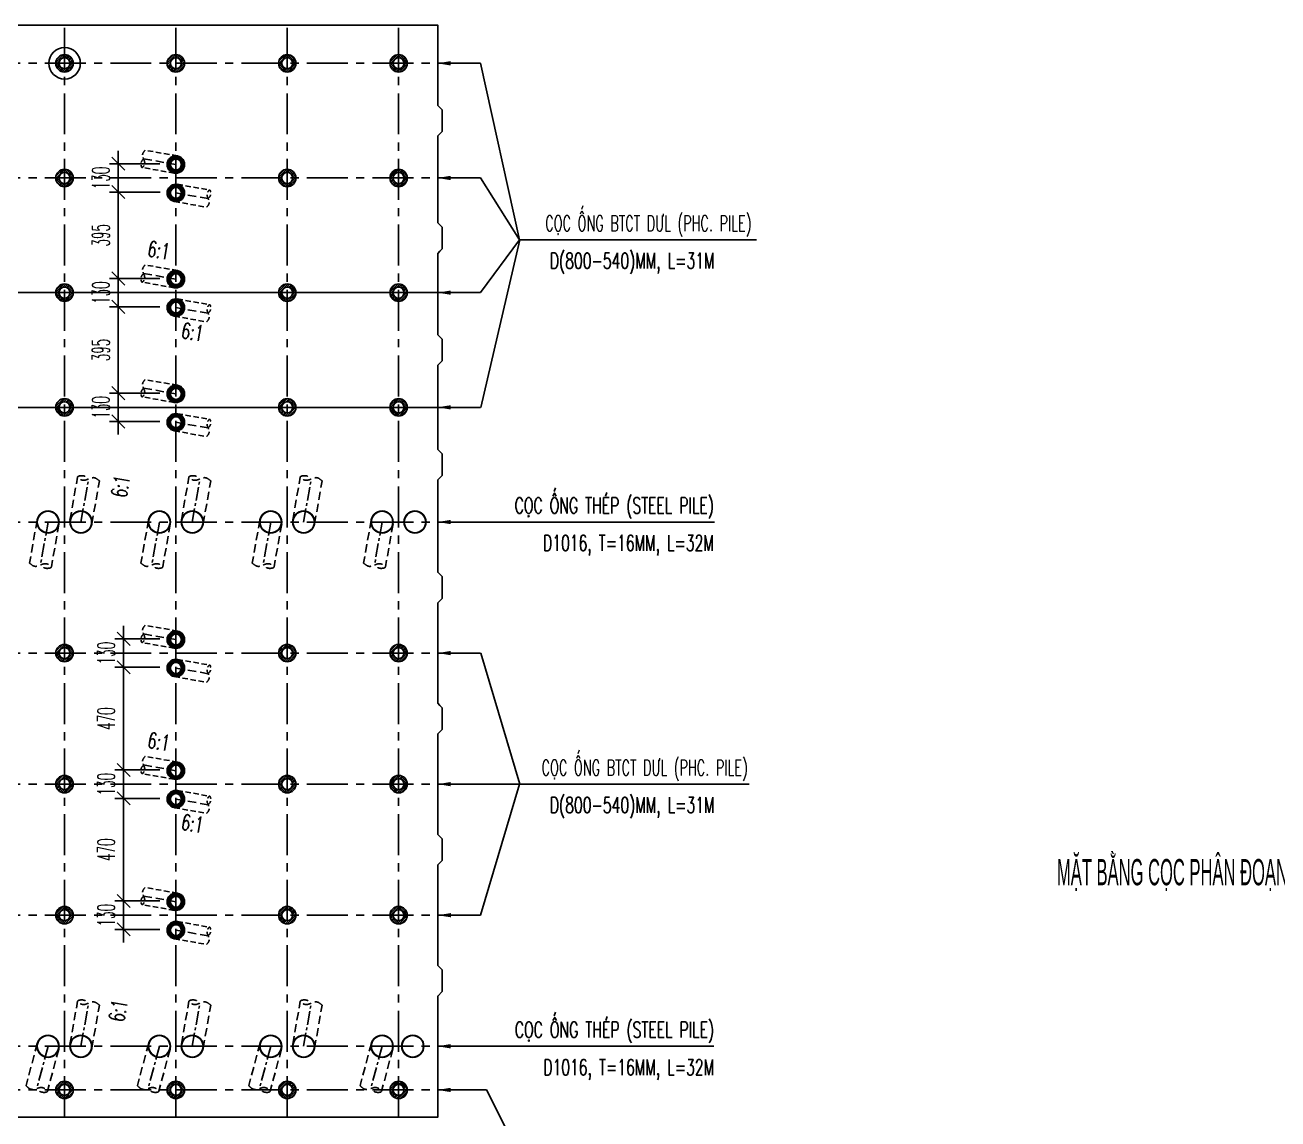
# Model space of a CAD drawing. Extents: x -687 to 941179, y -259 to 135874.
# Drawn here: x 833178 to 838916, y 112253 to 117261 of the extents above; entities that cross this region are included whole.
import ezdxf
from ezdxf.enums import TextEntityAlignment as Align

# ---------------------------------------------------------------- set-up
doc = ezdxf.new("R2010")
doc.units = 0
doc.header["$MEASUREMENT"] = 0
doc.header["$PDMODE"] = 3
doc.linetypes.add('CENTER', pattern=[2, 1.25, -0.25, 0.25, -0.25])
doc.linetypes.add('HIDDEN', pattern=[0.375, 0.25, -0.125])
doc.layers.get('0').update_dxf_attribs({"color": 6, "linetype": 'CONTINUOUS'})
doc.layers.get('DEFPOINTS').update_dxf_attribs({"linetype": 'CONTINUOUS'})
for name, color, linetype in [('Coc', 6, 'CONTINUOUS'), ('Hatch', 8, 'CONTINUOUS'), ('Khung', 1, 'CONTINUOUS'), ('Kich thuoc', 2, 'CONTINUOUS'), ('Net vang', 2, 'CONTINUOUS'), ('Text', 4, 'CONTINUOUS'), ('Tim', 8, 'CENTER')]:
    doc.layers.add(name, color=color, linetype=linetype)
doc.styles.add('CMB-2', font='Vhavanb.ttf', dxfattribs={"width": 1.5, "height": 2})
doc.styles.add('Kichthuoc', font='romans.shx', dxfattribs={"width": 0.5})
doc.styles.get("Standard").update_dxf_attribs({"font": 'vnsimpleh.shx', "width": 0.65})
doc.dimstyles.new('Dim 400', dxfattribs={"dimscale": 400, "dimtxt": 0.2, "dimasz": 0.15, "dimexe": 0.1, "dimexo": 0.2, "dimgap": 0.1, "dimtad": 1, "dimdec": 0, "dimlfac": -1, "dimzin": 0, "dimdsep": 46, "dimtxsty": 'Kichthuoc', "dimblk": 'OBLIQUE', "dimcen": 0.1, "dimdle": 0.1, "dimclrd": 2, "dimclre": 2, "dimclrt": 4, "dimadec": 0, "dimazin": 0, "dimtfac": 1, "dimtdec": 0, "dimtix": 1, "dimtmove": 2, "dimatfit": 3, "dimfxl": 1, "dimtolj": 1, "dimtzin": 0, "dimarcsym": 0})
doc.dimstyles.new('Le 400', dxfattribs={"dimscale": 400, "dimtxt": 0.2, "dimasz": 0.15, "dimexe": 0.1, "dimexo": 0.2, "dimgap": 0.1, "dimtad": 1, "dimdec": 0, "dimzin": 0, "dimdsep": 46, "dimtxsty": 'Kichthuoc', "dimblk": 'ARCHTICK', "dimcen": 0, "dimdle": 0.1, "dimclrd": 4, "dimclre": 4, "dimclrt": 256, "dimadec": 0, "dimazin": 0, "dimtfac": 1, "dimtdec": 0, "dimtix": 1, "dimtmove": 2, "dimatfit": 3, "dimfxl": 1, "dimtolj": 1, "dimtzin": 0, "dimarcsym": 0})

# ---------------------------------------------------------------- blocks, each defined once
blk = doc.blocks.new('Coc ong D800')
at = {"layer": 'Hatch'}
h = blk.add_hatch(dxfattribs=at)
h.set_pattern_fill('ANSI31', color=256, scale=50, style=0)
h.set_pattern_definition([(45, (-821332.725, -122845.077), (-4.419417382, 4.419417382), [])])
h.paths.add_polyline_path([(-40, 0, 1), (40, 0, 1)])
h.paths.add_polyline_path([(25, 0, -1), (-25, 0, -1)], flags=16)
at = {"layer": 'Coc'}
blk.add_circle((0, 0), 40, dxfattribs=at)
at = {"layer": 'Net vang'}
blk.add_circle((0, 0), 25, dxfattribs=at)
blk = doc.blocks.new('_Oblique')
at = {"color": 0, "linetype": 'ByBlock', "lineweight": -2}
blk.add_line((-0.5, -0.5), (0.5, 0.5), dxfattribs=at)
blk = doc.blocks.new('*D36')
at = {"layer": 'DEFPOINTS', "color": 0}
for p in [(834889.2, 112261.1), (835068.2, 112261.1), (835068.2, 111861.1)]:
    blk.add_point(p, dxfattribs=at)
at = {"layer": 'Kich thuoc', "color": 2, "lineweight": -2}
for p, q in [((834889.2, 112181.1), (834889.2, 111821.1)), ((835068.2, 112181.1), (835068.2, 111821.1)), ((834849.2, 111861.1), (835108.2, 111861.1))]:
    blk.add_line(p, q, dxfattribs=at)
at = {"layer": 'Kich thuoc', "color": 2, "lineweight": -2, "xscale": 60, "yscale": 60, "zscale": 60, "rotation": 180}
blk.add_blockref('_Oblique', (834889.2, 111861.1), dxfattribs=at)
at = {"layer": 'Kich thuoc', "color": 2, "lineweight": -2, "xscale": 60, "yscale": 60, "zscale": 60}
blk.add_blockref('_Oblique', (835068.2, 111861.1), dxfattribs=at)
at = {"layer": 'Kich thuoc', "color": 4, "insert": (834978.7, 111941.1), "char_height": 80, "attachment_point": 5, "style": 'Kichthuoc'}
blk.add_mtext('\\A1;179', dxfattribs=at)
blk = doc.blocks.new('*D35')
at = {"layer": 'DEFPOINTS', "color": 0}
for p in [(834379.2, 112261.1), (834889.2, 112261.1), (834889.2, 111861.1)]:
    blk.add_point(p, dxfattribs=at)
at = {"layer": 'Kich thuoc', "color": 2, "lineweight": -2}
for p, q in [((834379.2, 112181.1), (834379.2, 111821.1)), ((834889.2, 112181.1), (834889.2, 111821.1)), ((834339.2, 111861.1), (834929.2, 111861.1))]:
    blk.add_line(p, q, dxfattribs=at)
at = {"layer": 'Kich thuoc', "color": 2, "lineweight": -2, "xscale": 60, "yscale": 60, "zscale": 60, "rotation": 180}
blk.add_blockref('_Oblique', (834379.2, 111861.1), dxfattribs=at)
at = {"layer": 'Kich thuoc', "color": 2, "lineweight": -2, "xscale": 60, "yscale": 60, "zscale": 60}
blk.add_blockref('_Oblique', (834889.2, 111861.1), dxfattribs=at)
at = {"layer": 'Kich thuoc', "color": 4, "insert": (834634.2, 111941.1), "char_height": 80, "attachment_point": 5, "style": 'Kichthuoc'}
blk.add_mtext('\\A1;510', dxfattribs=at)
blk = doc.blocks.new('*D34')
at = {"layer": 'DEFPOINTS', "color": 0}
for p in [(833869.2, 112261.1), (834379.2, 112261.1), (834379.2, 111861.1)]:
    blk.add_point(p, dxfattribs=at)
at = {"layer": 'Kich thuoc', "color": 2, "lineweight": -2}
for p, q in [((833869.2, 112181.1), (833869.2, 111821.1)), ((834379.2, 112181.1), (834379.2, 111821.1)), ((833829.2, 111861.1), (834419.2, 111861.1))]:
    blk.add_line(p, q, dxfattribs=at)
at = {"layer": 'Kich thuoc', "color": 2, "lineweight": -2, "xscale": 60, "yscale": 60, "zscale": 60, "rotation": 180}
blk.add_blockref('_Oblique', (833869.2, 111861.1), dxfattribs=at)
at = {"layer": 'Kich thuoc', "color": 2, "lineweight": -2, "xscale": 60, "yscale": 60, "zscale": 60}
blk.add_blockref('_Oblique', (834379.2, 111861.1), dxfattribs=at)
at = {"layer": 'Kich thuoc', "color": 4, "insert": (834124.2, 111941.1), "char_height": 80, "attachment_point": 5, "style": 'Kichthuoc'}
blk.add_mtext('\\A1;510', dxfattribs=at)
blk = doc.blocks.new('*D33')
at = {"layer": 'DEFPOINTS', "color": 0}
for p in [(833359.2, 112261.1), (833869.2, 112261.1), (833869.2, 111861.1)]:
    blk.add_point(p, dxfattribs=at)
at = {"layer": 'Kich thuoc', "color": 2, "lineweight": -2}
for p, q in [((833359.2, 112181.1), (833359.2, 111821.1)), ((833869.2, 112181.1), (833869.2, 111821.1)), ((833319.2, 111861.1), (833909.2, 111861.1))]:
    blk.add_line(p, q, dxfattribs=at)
at = {"layer": 'Kich thuoc', "color": 2, "lineweight": -2, "xscale": 60, "yscale": 60, "zscale": 60, "rotation": 180}
blk.add_blockref('_Oblique', (833359.2, 111861.1), dxfattribs=at)
at = {"layer": 'Kich thuoc', "color": 2, "lineweight": -2, "xscale": 60, "yscale": 60, "zscale": 60}
blk.add_blockref('_Oblique', (833869.2, 111861.1), dxfattribs=at)
at = {"layer": 'Kich thuoc', "color": 4, "insert": (833614.2, 111941.1), "char_height": 80, "attachment_point": 5, "style": 'Kichthuoc'}
blk.add_mtext('\\A1;510', dxfattribs=at)
blk = doc.blocks.new('*D32')
at = {"layer": 'DEFPOINTS', "color": 0}
for p in [(832849.2, 112261.1), (833359.2, 112261.1), (833359.2, 111861.1)]:
    blk.add_point(p, dxfattribs=at)
at = {"layer": 'Kich thuoc', "color": 2, "lineweight": -2}
for p, q in [((832849.2, 112181.1), (832849.2, 111821.1)), ((833359.2, 112181.1), (833359.2, 111821.1)), ((832809.2, 111861.1), (833399.2, 111861.1))]:
    blk.add_line(p, q, dxfattribs=at)
at = {"layer": 'Kich thuoc', "color": 2, "lineweight": -2, "xscale": 60, "yscale": 60, "zscale": 60, "rotation": 180}
blk.add_blockref('_Oblique', (832849.2, 111861.1), dxfattribs=at)
at = {"layer": 'Kich thuoc', "color": 2, "lineweight": -2, "xscale": 60, "yscale": 60, "zscale": 60}
blk.add_blockref('_Oblique', (833359.2, 111861.1), dxfattribs=at)
at = {"layer": 'Kich thuoc', "color": 4, "insert": (833104.2, 111941.1), "char_height": 80, "attachment_point": 5, "style": 'Kichthuoc'}
blk.add_mtext('\\A1;510', dxfattribs=at)
blk = doc.blocks.new('*D31')
at = {"layer": 'DEFPOINTS', "color": 0}
for p in [(827570.2, 112261.1), (835068.2, 112261.1), (835068.2, 111611.1)]:
    blk.add_point(p, dxfattribs=at)
at = {"layer": 'Kich thuoc', "color": 2, "lineweight": -2}
for p, q in [((827570.2, 112181.1), (827570.2, 111571.1)), ((835068.2, 112181.1), (835068.2, 111571.1)), ((827530.2, 111611.1), (835108.2, 111611.1))]:
    blk.add_line(p, q, dxfattribs=at)
at = {"layer": 'Kich thuoc', "color": 2, "lineweight": -2, "xscale": 60, "yscale": 60, "zscale": 60, "rotation": 180}
blk.add_blockref('_Oblique', (827570.2, 111611.1), dxfattribs=at)
at = {"layer": 'Kich thuoc', "color": 2, "lineweight": -2, "xscale": 60, "yscale": 60, "zscale": 60}
blk.add_blockref('_Oblique', (835068.2, 111611.1), dxfattribs=at)
at = {"layer": 'Kich thuoc', "color": 4, "insert": (831319.2, 111691.1), "char_height": 80, "attachment_point": 5, "style": 'Kichthuoc'}
blk.add_mtext('\\A1;7498', dxfattribs=at)
blk = doc.blocks.new('_ArchTick')
at = {"color": 0, "linetype": 'ByBlock', "const_width": 0.15}
blk.add_lwpolyline([(-0.5, -0.5), (0.5, 0.5)], dxfattribs=at)
blk = doc.blocks.new('Coc thep D1000 xien')
at = {"layer": 'Coc', "color": 181, "linetype": 'HIDDEN', "ltscale": 150}
for p, q in [((-50, 8.8), (-84.8, -188.1)), ((50, -8.8), (15.3, -205.8))]:
    blk.add_line(p, q, dxfattribs=at)
at = {"layer": 'Coc'}
blk.add_circle((0, 0), 50.8, dxfattribs=at)
at = {"layer": 'Coc', "color": 7}
blk.add_circle((0, 0), 49.2, dxfattribs=at)
at = {"layer": 'Coc', "color": 181, "linetype": 'HIDDEN', "ltscale": 150}
blk.add_open_spline([(-84.8, -188.1), (-77.3, -194.7), (-62.4, -207.7), (-33.2, -197.3), (-10.4, -185.6), (29.2, -208.2), (-15.5, -216), (-27.9, -203.4), (-34.2, -197)], degree=3, knots=[0, 0, 0, 0, 27.628937, 55.257873, 82.88681, 109.579338, 136.271866, 163.900803, 163.900803, 163.900803, 163.900803], dxfattribs=at)
at = {"layer": 'Tim', "ltscale": 50}
blk.add_line((0, 0), (-34.7, -197), dxfattribs=at)
blk = doc.blocks.new('*D674')
at = {"layer": 'DEFPOINTS', "color": 0}
for p in [(833875.5, 116626.1), (833605.4, 116496.4), (833877.2, 116496.4)]:
    blk.add_point(p, dxfattribs=at)
at = {"layer": 'Kich thuoc', "color": 2, "lineweight": -2}
for p, q in [((833605.4, 116626.1), (833605.4, 116686.1)), ((833795.5, 116626.1), (833565.4, 116626.1)), ((833605.4, 116626.1), (833605.4, 116496.4)), ((833797.2, 116496.4), (833565.4, 116496.4)), ((833605.4, 116496.4), (833605.4, 116436.4))]:
    blk.add_line(p, q, dxfattribs=at)
at = {"layer": 'Kich thuoc', "color": 2, "lineweight": -2, "xscale": 60, "yscale": 60, "zscale": 60}
for p, rotation in [((833605.4, 116626.1), 270), ((833605.4, 116496.4), 90)]:
    blk.add_blockref('_Oblique', p, dxfattribs=dict(at, rotation=rotation))
at = {"layer": 'Kich thuoc', "color": 4, "insert": (833525.4, 116561.3), "char_height": 80, "attachment_point": 5, "rotation": 90, "style": 'Kichthuoc'}
blk.add_mtext('\\A1;130', dxfattribs=at)
blk = doc.blocks.new('*D675')
at = {"layer": 'DEFPOINTS', "color": 0}
for p in [(833877.2, 116496.4), (833605.4, 116101.1), (833875.5, 116101.1)]:
    blk.add_point(p, dxfattribs=at)
at = {"layer": 'Kich thuoc', "color": 2, "lineweight": -2}
for p, q in [((833797.2, 116496.4), (833565.4, 116496.4)), ((833605.4, 116536.4), (833605.4, 116061.1)), ((833795.5, 116101.1), (833565.4, 116101.1))]:
    blk.add_line(p, q, dxfattribs=at)
at = {"layer": 'Kich thuoc', "color": 2, "lineweight": -2, "xscale": 60, "yscale": 60, "zscale": 60}
for p, rotation in [((833605.4, 116496.4), 90), ((833605.4, 116101.1), 270)]:
    blk.add_blockref('_Oblique', p, dxfattribs=dict(at, rotation=rotation))
at = {"layer": 'Kich thuoc', "color": 4, "insert": (833525.4, 116298.8), "char_height": 80, "attachment_point": 5, "rotation": 90, "style": 'Kichthuoc'}
blk.add_mtext('\\A1;395', dxfattribs=at)
blk = doc.blocks.new('*D676')
at = {"layer": 'DEFPOINTS', "color": 0}
for p in [(833875.5, 116101.1), (833605.4, 115971.1), (833875.5, 115971.1)]:
    blk.add_point(p, dxfattribs=at)
at = {"layer": 'Kich thuoc', "color": 2, "lineweight": -2}
for p, q in [((833605.4, 116101.1), (833605.4, 116161.1)), ((833795.5, 116101.1), (833565.4, 116101.1)), ((833605.4, 116101.1), (833605.4, 115971.1)), ((833795.5, 115971.1), (833565.4, 115971.1)), ((833605.4, 115971.1), (833605.4, 115911.1))]:
    blk.add_line(p, q, dxfattribs=at)
at = {"layer": 'Kich thuoc', "color": 2, "lineweight": -2, "xscale": 60, "yscale": 60, "zscale": 60}
for p, rotation in [((833605.4, 116101.1), 270), ((833605.4, 115971.1), 90)]:
    blk.add_blockref('_Oblique', p, dxfattribs=dict(at, rotation=rotation))
at = {"layer": 'Kich thuoc', "color": 4, "insert": (833525.4, 116036.1), "char_height": 80, "attachment_point": 5, "rotation": 90, "style": 'Kichthuoc'}
blk.add_mtext('\\A1;130', dxfattribs=at)
blk = doc.blocks.new('*D677')
at = {"layer": 'DEFPOINTS', "color": 0}
for p in [(833875.5, 115971.1), (833605.4, 115576.1), (833875.5, 115576.1)]:
    blk.add_point(p, dxfattribs=at)
at = {"layer": 'Kich thuoc', "color": 2, "lineweight": -2}
for p, q in [((833795.5, 115971.1), (833565.4, 115971.1)), ((833605.4, 116011.1), (833605.4, 115536.1)), ((833795.5, 115576.1), (833565.4, 115576.1))]:
    blk.add_line(p, q, dxfattribs=at)
at = {"layer": 'Kich thuoc', "color": 2, "lineweight": -2, "xscale": 60, "yscale": 60, "zscale": 60}
for p, rotation in [((833605.4, 115971.1), 90), ((833605.4, 115576.1), 270)]:
    blk.add_blockref('_Oblique', p, dxfattribs=dict(at, rotation=rotation))
at = {"layer": 'Kich thuoc', "color": 4, "insert": (833525.4, 115773.6), "char_height": 80, "attachment_point": 5, "rotation": 90, "style": 'Kichthuoc'}
blk.add_mtext('\\A1;395', dxfattribs=at)
blk = doc.blocks.new('*D678')
at = {"layer": 'DEFPOINTS', "color": 0}
for p in [(833875.5, 115576.1), (833605.4, 115446.1), (833875.5, 115446.1)]:
    blk.add_point(p, dxfattribs=at)
at = {"layer": 'Kich thuoc', "color": 2, "lineweight": -2}
for p, q in [((833605.4, 115576.1), (833605.4, 115636.1)), ((833795.5, 115576.1), (833565.4, 115576.1)), ((833605.4, 115576.1), (833605.4, 115446.1)), ((833795.5, 115446.1), (833565.4, 115446.1)), ((833605.4, 115446.1), (833605.4, 115386.1))]:
    blk.add_line(p, q, dxfattribs=at)
at = {"layer": 'Kich thuoc', "color": 2, "lineweight": -2, "xscale": 60, "yscale": 60, "zscale": 60}
for p, rotation in [((833605.4, 115576.1), 270), ((833605.4, 115446.1), 90)]:
    blk.add_blockref('_Oblique', p, dxfattribs=dict(at, rotation=rotation))
at = {"layer": 'Kich thuoc', "color": 4, "insert": (833525.4, 115511.1), "char_height": 80, "attachment_point": 5, "rotation": 90, "style": 'Kichthuoc'}
blk.add_mtext('\\A1;130', dxfattribs=at)
blk = doc.blocks.new('*D679')
at = {"layer": 'DEFPOINTS', "color": 0}
for p in [(833875.5, 114451.1), (833629.9, 114321.1), (833875.5, 114321.1)]:
    blk.add_point(p, dxfattribs=at)
at = {"layer": 'Kich thuoc', "color": 2, "lineweight": -2}
for p, q in [((833629.9, 114451.1), (833629.9, 114511.1)), ((833795.5, 114451.1), (833589.9, 114451.1)), ((833629.9, 114451.1), (833629.9, 114321.1)), ((833795.5, 114321.1), (833589.9, 114321.1)), ((833629.9, 114321.1), (833629.9, 114261.1))]:
    blk.add_line(p, q, dxfattribs=at)
at = {"layer": 'Kich thuoc', "color": 2, "lineweight": -2, "xscale": 60, "yscale": 60, "zscale": 60}
for p, rotation in [((833629.9, 114451.1), 270), ((833629.9, 114321.1), 90)]:
    blk.add_blockref('_Oblique', p, dxfattribs=dict(at, rotation=rotation))
at = {"layer": 'Kich thuoc', "color": 4, "insert": (833549.9, 114386.1), "char_height": 80, "attachment_point": 5, "rotation": 90, "style": 'Kichthuoc'}
blk.add_mtext('\\A1;130', dxfattribs=at)
blk = doc.blocks.new('*D680')
at = {"layer": 'DEFPOINTS', "color": 0}
for p in [(833875.5, 114321.1), (833629.9, 113851.1), (833875.5, 113851.1)]:
    blk.add_point(p, dxfattribs=at)
at = {"layer": 'Kich thuoc', "color": 2, "lineweight": -2}
for p, q in [((833629.9, 114361.1), (833629.9, 113811.1)), ((833795.5, 114321.1), (833589.9, 114321.1)), ((833795.5, 113851.1), (833589.9, 113851.1))]:
    blk.add_line(p, q, dxfattribs=at)
at = {"layer": 'Kich thuoc', "color": 2, "lineweight": -2, "xscale": 60, "yscale": 60, "zscale": 60}
for p, rotation in [((833629.9, 114321.1), 90), ((833629.9, 113851.1), 270)]:
    blk.add_blockref('_Oblique', p, dxfattribs=dict(at, rotation=rotation))
at = {"layer": 'Kich thuoc', "color": 4, "insert": (833549.9, 114086.1), "char_height": 80, "attachment_point": 5, "rotation": 90, "style": 'Kichthuoc'}
blk.add_mtext('\\A1;470', dxfattribs=at)
blk = doc.blocks.new('*D681')
at = {"layer": 'DEFPOINTS', "color": 0}
for p in [(833875.5, 113851.1), (833629.9, 113721.1), (833875.5, 113721.1)]:
    blk.add_point(p, dxfattribs=at)
at = {"layer": 'Kich thuoc', "color": 2, "lineweight": -2}
for p, q in [((833629.9, 113851.1), (833629.9, 113911.1)), ((833795.5, 113851.1), (833589.9, 113851.1)), ((833629.9, 113851.1), (833629.9, 113721.1)), ((833795.5, 113721.1), (833589.9, 113721.1)), ((833629.9, 113721.1), (833629.9, 113661.1))]:
    blk.add_line(p, q, dxfattribs=at)
at = {"layer": 'Kich thuoc', "color": 2, "lineweight": -2, "xscale": 60, "yscale": 60, "zscale": 60}
for p, rotation in [((833629.9, 113851.1), 270), ((833629.9, 113721.1), 90)]:
    blk.add_blockref('_Oblique', p, dxfattribs=dict(at, rotation=rotation))
at = {"layer": 'Kich thuoc', "color": 4, "insert": (833549.9, 113786.1), "char_height": 80, "attachment_point": 5, "rotation": 90, "style": 'Kichthuoc'}
blk.add_mtext('\\A1;130', dxfattribs=at)
blk = doc.blocks.new('*D682')
at = {"layer": 'DEFPOINTS', "color": 0}
for p in [(833875.5, 113721.1), (833629.9, 113251.1), (833875.5, 113251.1)]:
    blk.add_point(p, dxfattribs=at)
at = {"layer": 'Kich thuoc', "color": 2, "lineweight": -2}
for p, q in [((833629.9, 113761.1), (833629.9, 113211.1)), ((833795.5, 113721.1), (833589.9, 113721.1)), ((833795.5, 113251.1), (833589.9, 113251.1))]:
    blk.add_line(p, q, dxfattribs=at)
at = {"layer": 'Kich thuoc', "color": 2, "lineweight": -2, "xscale": 60, "yscale": 60, "zscale": 60}
for p, rotation in [((833629.9, 113721.1), 90), ((833629.9, 113251.1), 270)]:
    blk.add_blockref('_Oblique', p, dxfattribs=dict(at, rotation=rotation))
at = {"layer": 'Kich thuoc', "color": 4, "insert": (833549.9, 113486.1), "char_height": 80, "attachment_point": 5, "rotation": 90, "style": 'Kichthuoc'}
blk.add_mtext('\\A1;470', dxfattribs=at)
blk = doc.blocks.new('*D683')
at = {"layer": 'DEFPOINTS', "color": 0}
for p in [(833875.5, 113251.1), (833629.9, 113121.1), (833875.5, 113121.1)]:
    blk.add_point(p, dxfattribs=at)
at = {"layer": 'Kich thuoc', "color": 2, "lineweight": -2}
for p, q in [((833629.9, 113251.1), (833629.9, 113311.1)), ((833795.5, 113251.1), (833589.9, 113251.1)), ((833629.9, 113251.1), (833629.9, 113121.1)), ((833795.5, 113121.1), (833589.9, 113121.1)), ((833629.9, 113121.1), (833629.9, 113061.1))]:
    blk.add_line(p, q, dxfattribs=at)
at = {"layer": 'Kich thuoc', "color": 2, "lineweight": -2, "xscale": 60, "yscale": 60, "zscale": 60}
for p, rotation in [((833629.9, 113251.1), 270), ((833629.9, 113121.1), 90)]:
    blk.add_blockref('_Oblique', p, dxfattribs=dict(at, rotation=rotation))
at = {"layer": 'Kich thuoc', "color": 4, "insert": (833549.9, 113186.1), "char_height": 80, "attachment_point": 5, "rotation": 90, "style": 'Kichthuoc'}
blk.add_mtext('\\A1;130', dxfattribs=at)
blk = doc.blocks.new('Coc ong D800 xien')
at = {"layer": 'Coc', "color": 181, "linetype": 'HIDDEN', "ltscale": 100}
for p, q in [((-40, 0), (-40, -150)), ((40, 0), (40, -150))]:
    blk.add_line(p, q, dxfattribs=at)
blk.add_open_spline([(-40, -150), (-33.3, -154), (-20, -162.1), (1.2, -150), (17.3, -137.9), (51.1, -150), (17.5, -162.1), (6.2, -154.1), (0.4, -150)], degree=3, knots=[0, 0, 0, 0, 21.755068, 43.510137, 65.265205, 86.282944, 107.300682, 129.055751, 129.055751, 129.055751, 129.055751], dxfattribs=at)
at = {"layer": 'Tim', "linetype": 'HIDDEN', "ltscale": 150}
blk.add_line((0, 0), (0, -150), dxfattribs=at)
at = {"layer": 'Coc'}
blk.add_blockref('Coc ong D800', (0, 0), dxfattribs=at)

msp = doc.modelspace()

# ---------------------------------------------------------------- linework, layer by layer
at = {"layer": 'Coc'}
for centre in [(834964.2, 114986.1), (834964.2, 114986.1), (834954.2, 112586.1)]:
    msp.add_circle(centre, 50.8, dxfattribs=at)
at = {"layer": 'Khung'}
msp.add_lwpolyline([(827570.2, 117261.1), (835068.2, 117261.1), (835068.2, 116893.6), (835088.2, 116873.6), (835088.2, 116773.6), (835068.2, 116753.6), (835068.2, 116356.1), (835078.2, 116346.1), (835088.2, 116336.1), (835088.2, 116236.1), (835078.2, 116226.1), (835068.2, 116216.1), (835068.2, 115843.6), (835088.2, 115823.6), (835088.2, 115723.6), (835068.2, 115703.6), (835068.2, 115318.6), (835078.2, 115308.6), (835088.2, 115298.6), (835088.2, 115198.6), (835078.2, 115188.6), (835068.2, 115178.6), (835068.2, 114756.1), (835088.2, 114736.1), (835088.2, 114636.1), (835068.2, 114616.1), (835068.2, 114156.1), (835078.2, 114146.1), (835088.2, 114136.1), (835088.2, 114036.1), (835078.2, 114026.1), (835068.2, 114016.1), (835068.2, 113556.1), (835088.2, 113536.1), (835088.2, 113436.1), (835068.2, 113416.1), (835068.2, 113356.1), (835068.2, 113356.1), (835068.2, 113356.1), (835068.2, 113256.1), (835068.2, 113216.1), (835068.2, 113216.1), (835068.2, 112956.1), (835088.2, 112936.1), (835088.2, 112836.1), (835068.2, 112816.1), (835068.2, 112261.1), (827570.2, 112261.1)], dxfattribs=at)
at = {"layer": 'Kich thuoc'}
msp.add_line((835443.1, 116278), (836527.9, 116278), dxfattribs=at)
at = {"layer": 'Net vang'}
for p, q in [((835265.8, 115511.1), (835444.1, 116278)), ((835265.8, 114386.1), (835444.1, 113786.1)), ((835265.8, 113786.1), (835444.1, 113786.1))]:
    msp.add_line(p, q, dxfattribs=at)
for centre, radius in [((833359.7, 117086.1), 71.9), ((834964.2, 114986.1), 49.2), ((834954.2, 112586.1), 49.2)]:
    msp.add_circle(centre, radius, dxfattribs=at)
at = {"layer": 'Tim', "ltscale": 150}
for p, q in [((833359.2, 112261.1), (833359.2, 117261.1)), ((833869.2, 112261.1), (833869.2, 117261.1)), ((834379.2, 112261.1), (834379.2, 117261.1)), ((834889.2, 112261.1), (834889.2, 117261.1)), ((827569.2, 117086.1), (835068.2, 117086.1)), ((827569.2, 116561.1), (835068.2, 116561.1)), ((835068.2, 116036.1), (827569.2, 116036.1)), ((827569.2, 116036.1), (835068.2, 116036.1)), ((835068.2, 115511.1), (827569.2, 115511.1)), ((827569.2, 115511.1), (835068.2, 115511.1)), ((827569.2, 114986.1), (835068.2, 114986.1)), ((827569.2, 114986.1), (835069.2, 114986.1)), ((827569.2, 114386.1), (835068.2, 114386.1)), ((827569.2, 113786.1), (835068.2, 113786.1)), ((827569.2, 113186.1), (835068.2, 113186.1)), ((827569.2, 112586.1), (835068.2, 112586.1)), ((827569.2, 112386.1), (835069.2, 112386.1))]:
    msp.add_line(p, q, dxfattribs=at)

# ---------------------------------------------------------------- block references
at = {"layer": 'Coc'}
for name, p in [('Coc ong D800', (833359.2, 117086.1)), ('Coc ong D800', (833869.2, 117086.1)), ('Coc ong D800', (834379.2, 117086.1)), ('Coc ong D800', (834889.2, 117086.1)), ('Coc ong D800', (833359.2, 116561.1)), ('Coc ong D800', (834379.2, 116561.1)), ('Coc ong D800', (834889.2, 116561.1)), ('Coc ong D800', (833359.2, 116036.1)), ('Coc ong D800', (834379.2, 116036.1)), ('Coc ong D800', (834889.2, 116036.1)), ('Coc ong D800', (833359.2, 115511.1)), ('Coc ong D800', (834379.2, 115511.1)), ('Coc ong D800', (834889.2, 115511.1)), ('Coc thep D1000 xien', (833283.7, 114986.1)), ('Coc thep D1000 xien', (833793.7, 114986.1)), ('Coc thep D1000 xien', (834303.7, 114986.1)), ('Coc thep D1000 xien', (834813.7, 114986.1)), ('Coc ong D800', (833359.2, 114386.1)), ('Coc ong D800', (834379.2, 114386.1)), ('Coc ong D800', (834889.2, 114386.1)), ('Coc ong D800', (833359.2, 113786.1)), ('Coc ong D800', (834379.2, 113786.1)), ('Coc ong D800', (834889.2, 113786.1)), ('Coc ong D800', (833359.2, 113186.1)), ('Coc ong D800', (834379.2, 113186.1)), ('Coc ong D800', (834889.2, 113186.1)), ('Coc ong D800', (833359.2, 112386.1)), ('Coc ong D800', (833869.2, 112386.1)), ('Coc ong D800', (834379.2, 112386.1)), ('Coc ong D800', (834889.2, 112386.1))]:
    msp.add_blockref(name, p, dxfattribs=at)
for name, p, rotation in [('Coc ong D800 xien', (833869.2, 116622.7), 260.0000000012119), ('Coc ong D800 xien', (833869.2, 116492.7), 80.00000000121186), ('Coc ong D800 xien', (833869.2, 116097.7), 260.0000000012119), ('Coc ong D800 xien', (833869.2, 115967.7), 80.00000000121186), ('Coc ong D800 xien', (833869.2, 115572.7), 260.0000000012119), ('Coc ong D800 xien', (833869.2, 115442.7), 80.00000000121186), ('Coc thep D1000 xien', (833434.2, 114986.1), 180), ('Coc thep D1000 xien', (833944.2, 114986.1), 180), ('Coc thep D1000 xien', (834454.2, 114986.1), 180), ('Coc ong D800 xien', (833869.2, 114447.7), 260.0000000012118), ('Coc ong D800 xien', (833869.2, 114317.7), 80.00000000121186), ('Coc ong D800 xien', (833869.2, 113847.7), 260.0000000012119), ('Coc ong D800 xien', (833869.2, 113717.7), 80.00000000121186), ('Coc ong D800 xien', (833869.2, 113247.7), 260.0000000012119), ('Coc ong D800 xien', (833869.2, 113117.7), 80.00000000121186), ('Coc thep D1000 xien', (833434.2, 112586.1), 180), ('Coc thep D1000 xien', (833944.2, 112586.1), 180), ('Coc thep D1000 xien', (834454.2, 112586.1), 180), ('Coc thep D1000 xien', (833283.7, 112586.1), 355.0000000001278), ('Coc thep D1000 xien', (833793.7, 112586.1), 355.0000000001278), ('Coc thep D1000 xien', (834303.7, 112586.1), 355.0000000001278), ('Coc thep D1000 xien', (834813.7, 112586.1), 355.0000000001277)]:
    msp.add_blockref(name, p, dxfattribs=dict(at, rotation=rotation))

# ---------------------------------------------------------------- texts
at = {"layer": 'Text'}
for s, width, p in [('cäc èng btct d\xadl (phc. pile)', 0.6, (836504.9, 116317.4)), ('d(800-540)mm, l=31m', 0.65, (836336.3, 116146)), ('cäc èng thÐp (steel pile)', 0.65, (836333.3, 115025.6)), ('d1016, t=16mm, l=32m', 0.65, (836333.3, 114854.1)), ('cäc èng btct d\xadl (phc. pile)', 0.6, (836488.1, 113825.6)), ('d(800-540)mm, l=31m', 0.65, (836336.3, 113654.1)), ('cäc èng thÐp (steel pile)', 0.65, (836334.3, 112625.6)), ('d1016, t=16mm, l=32m', 0.65, (836334.3, 112454.1))]:
    msp.add_text(s, height=72, dxfattribs=dict(at, width=width)).set_placement(p, align=Align.RIGHT)
at = {"layer": 'Text', "width": 0.65}
for rotation, p in [(350, (833785.2, 116195.1)), (350, (833939.4, 115820.5)), (80, (833651.2, 115143)), (350, (833785.2, 113945.1)), (350, (833939.4, 113570.5)), (80, (833640.2, 112743))]:
    msp.add_text('6:1', height=72, rotation=rotation, dxfattribs=at).set_placement(p, align=Align.CENTER)
at = {"layer": 'Text', "style": 'CMB-2', "width": 0.477517}
msp.add_text('MÆt b»ng cäc ph©n ®o¹n (Pile layout section) 4', height=120, dxfattribs=at).set_placement((837904.4, 113323.2), (839944.4, 113323.2), align=Align.FIT)

# ---------------------------------------------------------------- dimensions: what is measured, and where the dimension line sits
at = {"layer": 'Kich thuoc'}
for base, p1, p2, picture, middle in [((833605.4, 116496.4), (833875.5, 116626.1), (833877.2, 116496.4), '*D674', (833525.4, 116561.3)), ((833605.4, 116101.1), (833877.2, 116496.4), (833875.5, 116101.1), '*D675', (833525.4, 116298.8)), ((833605.4, 115971.1), (833875.5, 116101.1), (833875.5, 115971.1), '*D676', (833525.4, 116036.1)), ((833605.4, 115576.1), (833875.5, 115971.1), (833875.5, 115576.1), '*D677', (833525.4, 115773.6)), ((833605.4, 115446.1), (833875.5, 115576.1), (833875.5, 115446.1), '*D678', (833525.4, 115511.1)), ((833629.9, 114321.1), (833875.5, 114451.1), (833875.5, 114321.1), '*D679', (833549.9, 114386.1)), ((833629.9, 113851.1), (833875.5, 114321.1), (833875.5, 113851.1), '*D680', (833549.9, 114086.1)), ((833629.9, 113721.1), (833875.5, 113851.1), (833875.5, 113721.1), '*D681', (833549.9, 113786.1)), ((833629.9, 113251.1), (833875.5, 113721.1), (833875.5, 113251.1), '*D682', (833549.9, 113486.1)), ((833629.9, 113121.1), (833875.5, 113251.1), (833875.5, 113121.1), '*D683', (833549.9, 113186.1))]:
    dim = msp.add_linear_dim(base=base, p1=p1, p2=p2, angle=90, dimstyle='Dim 400', dxfattribs=at)
    dim.commit()
    dim.dimension.update_dxf_attribs({"geometry": picture, "text_midpoint": middle})
for base, p1, p2, picture, middle in [((835068.2, 111611.1), (827570.2, 112261.1), (835068.2, 112261.1), '*D31', (831319.2, 111691.1)), ((833359.2, 111861.1), (832849.2, 112261.1), (833359.2, 112261.1), '*D32', (833104.2, 111941.1)), ((833869.2, 111861.1), (833359.2, 112261.1), (833869.2, 112261.1), '*D33', (833614.2, 111941.1)), ((834379.2, 111861.1), (833869.2, 112261.1), (834379.2, 112261.1), '*D34', (834124.2, 111941.1)), ((834889.2, 111861.1), (834379.2, 112261.1), (834889.2, 112261.1), '*D35', (834634.2, 111941.1)), ((835068.2, 111861.1), (834889.2, 112261.1), (835068.2, 112261.1), '*D36', (834978.7, 111941.1))]:
    dim = msp.add_linear_dim(base=base, p1=p1, p2=p2, dimstyle='Dim 400', dxfattribs=at)
    dim.commit()
    dim.dimension.update_dxf_attribs({"geometry": picture, "text_midpoint": middle})

# ---------------------------------------------------------------- leaders
for points, dimstyle, override in [([(835067.2, 117086.1), (835264.8, 117086.1), (835443.1, 116278)], 'Dim 400', {"dimgap": 0.1, "dimtad": 0}), ([(835067.2, 116561.1), (835264.8, 116561.1), (835443.1, 116278)], 'Dim 400', {"dimgap": 0.1, "dimtad": 0}), ([(835068.2, 116036.1), (835264.8, 116036.1), (835443.1, 116278)], 'Dim 400', {"dimgap": 0.1, "dimtad": 0}), ([(835068.2, 115511.1), (835264.8, 115511.1)], 'Le 400', {"dimtad": 0, "dimclrd": 256}), ([(835068.2, 114986.1), (836335.3, 114986.1)], 'Dim 400', {"dimgap": 0.1, "dimtad": 0}), ([(835068.2, 114386.1), (835264.8, 114386.1)], 'Le 400', {"dimtad": 0, "dimclrd": 256}), ([(835068.2, 113786.1), (835264.8, 113786.1)], 'Le 400', {"dimtad": 0, "dimclrd": 256}), ([(835069.2, 113186.1), (835264.8, 113186.1), (835443.1, 113786.1), (836494.1, 113786.1)], 'Dim 400', {"dimgap": 0.1, "dimtad": 0}), ([(835067.2, 112586.1), (836333.3, 112586.1)], 'Le 400', {"dimtad": 0, "dimclrd": 256}), ([(835068.2, 112386.1), (835292.5, 112386.1), (835442.2, 112089.6), (836503.2, 112089.6)], 'Dim 400', {"dimgap": 0.1, "dimtad": 0})]:
    msp.add_leader(points, dimstyle=dimstyle, override=override, dxfattribs=at)

doc.saveas('drawing.dxf')
